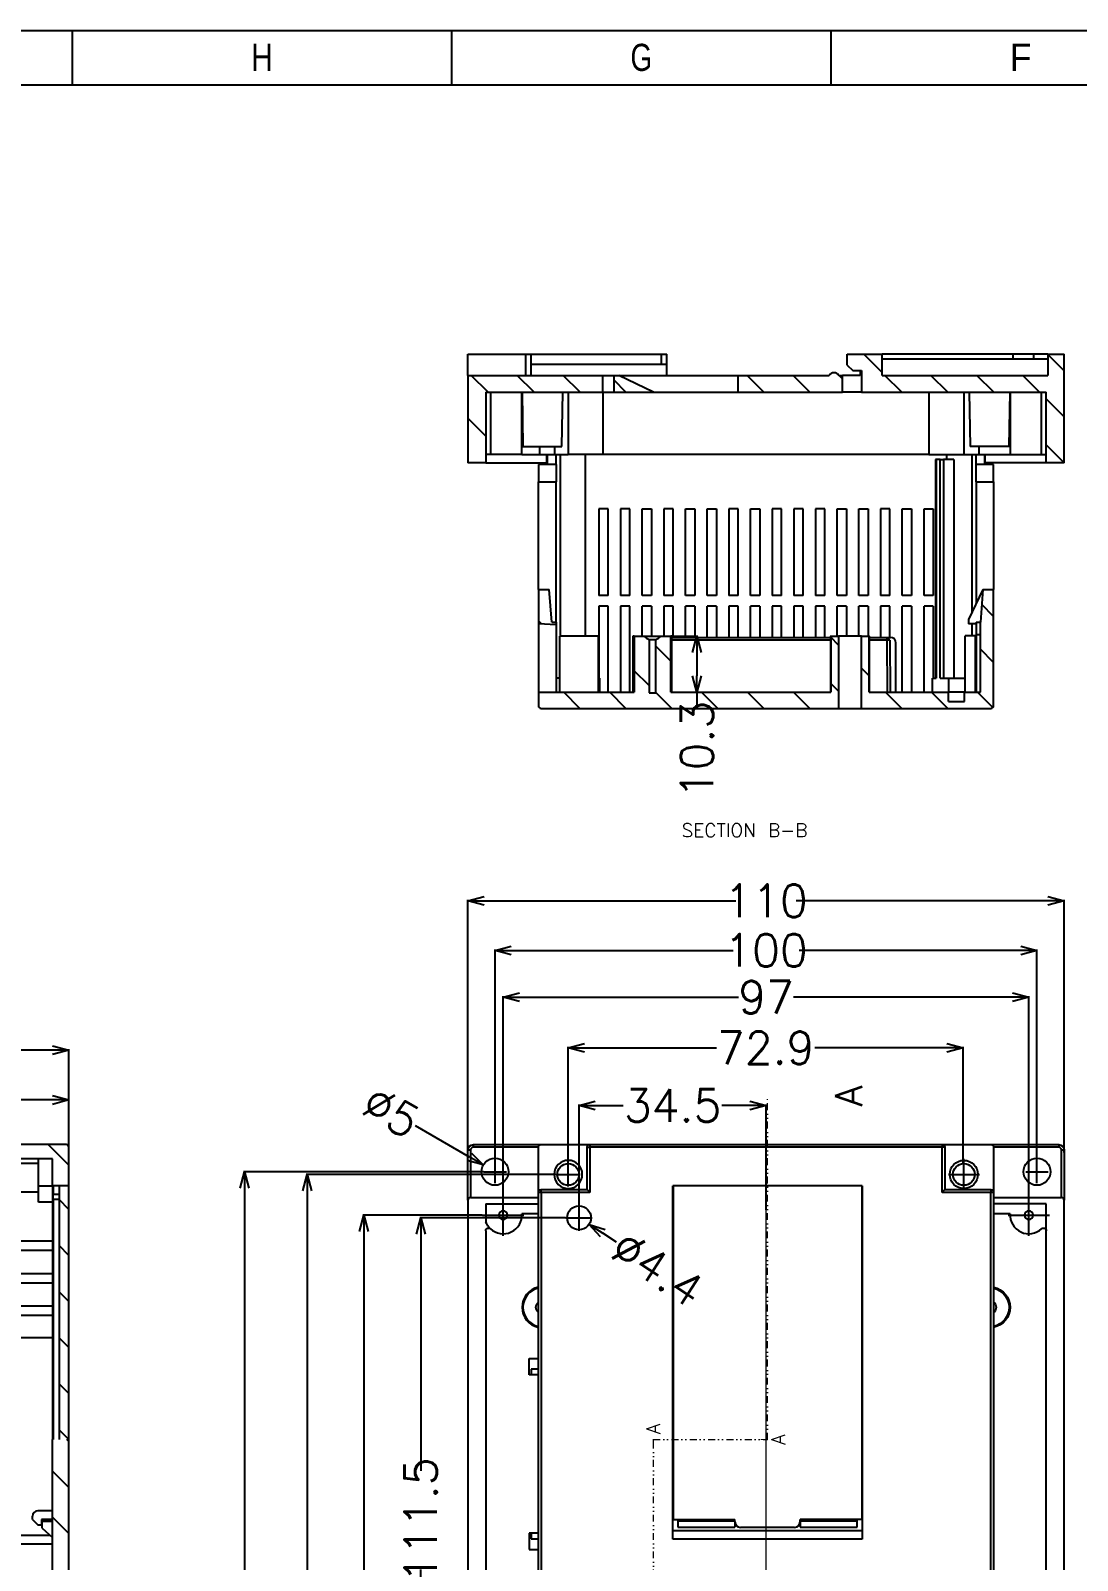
# Model space of a CAD drawing. Header units: millimetres. Extents: x 0 to 1895, y 0 to 1126.
# Drawn here: x 1326.9 to 1520.1, y 794.7 to 1076.8 of the extents above; entities that cross this region are included whole.
import ezdxf
from ezdxf.enums import TextEntityAlignment as Align
from ezdxf.lldxf.tags import DXFTag

# ---------------------------------------------------------------- set-up
doc = ezdxf.new("R2010")
doc.units = ezdxf.units.MM
doc.header["$MEASUREMENT"] = 0
doc.linetypes.add('DIVIDE', pattern=[31.75, 12.7, -6.35, 0, -6.35, 0, -6.35])
doc.layers.get('0').update_dxf_attribs({"linetype": 'CONTINUOUS'})
doc.layers.get('Defpoints').update_dxf_attribs({"linetype": 'CONTINUOUS'})
doc.layers.add('1', color=7, linetype='CONTINUOUS')
doc.layers.add('2', color=7, linetype='CONTINUOUS')
doc.layers.add('hatch', color=56, linetype='CONTINUOUS', lineweight=9)
doc.styles.get("Standard").update_dxf_attribs({"font": 'txt', "bigfont": 'gbcbig.shx'})
doc.styles.add('TEXTSTYLE_0', font='txt', dxfattribs={"width": 0.8})
tags = doc.linetypes.add('CENTER', pattern=[2, 1.25, -0.25, 0.25, -0.25]).pattern_tags.tags
tags[10:11] = [DXFTag(74, 4), DXFTag(75, 0), DXFTag(340, '0'), DXFTag(46, 0.0), DXFTag(50, 0.0), DXFTag(44, 0.0), DXFTag(45, 0.0)]
tags[8:9] = [DXFTag(74, 4), DXFTag(75, 0), DXFTag(340, '0'), DXFTag(46, 0.0), DXFTag(50, 0.0), DXFTag(44, 0.0), DXFTag(45, 0.0)]
tags[6:7] = [DXFTag(74, 4), DXFTag(75, 0), DXFTag(340, '0'), DXFTag(46, 0.0), DXFTag(50, 0.0), DXFTag(44, 0.0), DXFTag(45, 0.0)]
tags[4:5] = [DXFTag(74, 4), DXFTag(75, 0), DXFTag(340, '0'), DXFTag(46, 0.0), DXFTag(50, 0.0), DXFTag(44, 0.0), DXFTag(45, 0.0)]
doc.dimstyles.new('副本 (2)Standard', dxfattribs={"dimtxt": 6, "dimasz": 3, "dimexe": 0.18, "dimexo": 0.0625, "dimgap": 0.09, "dimtad": 0, "dimdec": 1, "dimzin": 0, "dimdsep": 46, "dimtxsty": 'Standard', "dimblk": 'OPEN30', "dimcen": 0.09, "dimclrd": 3, "dimclre": 3, "dimclrt": 6, "dimadec": 0, "dimazin": 0, "dimtfac": 1, "dimtdec": 4, "dimtofl": 0, "dimtmove": 0, "dimatfit": 3, "dimfxl": 0, "dimtolj": 1, "dimtzin": 0, "dimarcsym": 0})

# ---------------------------------------------------------------- blocks, each defined once
blk = doc.blocks.new('_Open30')
at = {"color": 0, "linetype": 'ByBlock', "lineweight": -2}
for p, q in [((-1, 0.268), (0, 0)), ((0, 0), (-1, -0.268)), ((0, 0), (-1, 0))]:
    blk.add_line(p, q, dxfattribs=at)
blk = doc.blocks.new('*D118')
at = {"color": 3, "lineweight": -2}
for p, q in [((1426.12, 867.75), (1426.12, 889.37)), ((1429.12, 889.19), (1453.47, 889.19)), ((1496, 889.19), (1471.65, 889.19)), ((1499, 867.75), (1499, 889.37))]:
    blk.add_line(p, q, dxfattribs=at)
at = {"layer": 'Defpoints', "color": 0}
for p in [(1499, 889.19), (1426.12, 867.68), (1499, 867.68)]:
    blk.add_point(p, dxfattribs=at)
at = {"color": 3, "lineweight": -2, "xscale": 3, "yscale": 3, "zscale": 3, "rotation": 180}
blk.add_blockref('_Open30', (1426.12, 889.19), dxfattribs=at)
at = {"color": 3, "lineweight": -2, "xscale": 3, "yscale": 3, "zscale": 3}
blk.add_blockref('_Open30', (1499, 889.19), dxfattribs=at)
at = {"color": 6, "insert": (1462.56, 889.19), "char_height": 6, "attachment_point": 5}
blk.add_mtext('\\A1;72.9', dxfattribs=at)
blk = doc.blocks.new('*D119')
at = {"color": 3, "lineweight": -2}
for p, q in [((1412.62, 868.48), (1412.62, 907.33)), ((1415.62, 907.15), (1456.53, 907.15)), ((1509.62, 907.15), (1468.71, 907.15)), ((1512.62, 868.48), (1512.62, 907.33))]:
    blk.add_line(p, q, dxfattribs=at)
at = {"layer": 'Defpoints', "color": 0}
for p in [(1512.62, 907.15), (1412.62, 868.42), (1512.62, 868.42)]:
    blk.add_point(p, dxfattribs=at)
at = {"color": 3, "lineweight": -2, "xscale": 3, "yscale": 3, "zscale": 3, "rotation": 180}
blk.add_blockref('_Open30', (1412.62, 907.15), dxfattribs=at)
at = {"color": 3, "lineweight": -2, "xscale": 3, "yscale": 3, "zscale": 3}
blk.add_blockref('_Open30', (1512.62, 907.15), dxfattribs=at)
at = {"color": 6, "insert": (1462.62, 907.15), "char_height": 6, "attachment_point": 5}
blk.add_mtext('\\A1;100', dxfattribs=at)
blk = doc.blocks.new('*D120')
at = {"color": 3, "lineweight": -2}
for p, q in [((1414.12, 862.19), (1414.12, 898.69)), ((1417.12, 898.51), (1457.53, 898.51)), ((1508.12, 898.51), (1467.71, 898.51)), ((1511.12, 862.19), (1511.12, 898.69))]:
    blk.add_line(p, q, dxfattribs=at)
at = {"layer": 'Defpoints', "color": 0}
for p in [(1511.12, 898.51), (1414.12, 862.12), (1511.12, 862.12)]:
    blk.add_point(p, dxfattribs=at)
at = {"color": 3, "lineweight": -2, "xscale": 3, "yscale": 3, "zscale": 3, "rotation": 180}
blk.add_blockref('_Open30', (1414.12, 898.51), dxfattribs=at)
at = {"color": 3, "lineweight": -2, "xscale": 3, "yscale": 3, "zscale": 3}
blk.add_blockref('_Open30', (1511.12, 898.51), dxfattribs=at)
at = {"color": 6, "insert": (1462.62, 898.51), "char_height": 6, "attachment_point": 5}
blk.add_mtext('\\A1;97', dxfattribs=at)
blk = doc.blocks.new('*D121')
at = {"color": 3, "lineweight": -2}
for p, q in [((1407.62, 869.59), (1407.62, 916.48)), ((1410.62, 916.3), (1457.03, 916.3)), ((1514.62, 916.3), (1468.21, 916.3)), ((1517.62, 869.85), (1517.62, 916.48))]:
    blk.add_line(p, q, dxfattribs=at)
at = {"layer": 'Defpoints', "color": 0}
for p in [(1517.62, 916.3), (1407.62, 869.53), (1517.62, 869.79)]:
    blk.add_point(p, dxfattribs=at)
at = {"color": 3, "lineweight": -2, "xscale": 3, "yscale": 3, "zscale": 3, "rotation": 180}
blk.add_blockref('_Open30', (1407.62, 916.3), dxfattribs=at)
at = {"color": 3, "lineweight": -2, "xscale": 3, "yscale": 3, "zscale": 3}
blk.add_blockref('_Open30', (1517.62, 916.3), dxfattribs=at)
at = {"color": 6, "insert": (1462.62, 916.3), "char_height": 6, "attachment_point": 5}
blk.add_mtext('\\A1;110', dxfattribs=at)
blk = doc.blocks.new('*D122')
at = {"color": 3, "lineweight": -2}
for p, q in [((1410.26, 858.33), (1388.24, 858.33)), ((1388.42, 855.33), (1388.42, 754.42)), ((1388.42, 637.33), (1388.42, 738.24)), ((1410.26, 634.33), (1388.24, 634.33))]:
    blk.add_line(p, q, dxfattribs=at)
at = {"layer": 'Defpoints', "color": 0}
for p in [(1388.42, 858.33), (1410.33, 858.33), (1410.33, 634.33)]:
    blk.add_point(p, dxfattribs=at)
at = {"color": 3, "lineweight": -2, "xscale": 3, "yscale": 3, "zscale": 3}
for p, rotation in [((1388.42, 858.33), 90), ((1388.42, 634.33), 270)]:
    blk.add_blockref('_Open30', p, dxfattribs=dict(at, rotation=rotation))
at = {"color": 6, "insert": (1388.42, 746.33), "char_height": 6, "attachment_point": 5, "rotation": 90}
blk.add_mtext('\\A1;224', dxfattribs=at)
blk = doc.blocks.new('*D123')
at = {"color": 3, "lineweight": -2}
for p, q in [((1423.86, 865.83), (1377.75, 865.83)), ((1377.93, 862.83), (1377.93, 754.42)), ((1377.93, 629.83), (1377.93, 738.24)), ((1423.2, 626.83), (1377.75, 626.83))]:
    blk.add_line(p, q, dxfattribs=at)
at = {"layer": 'Defpoints', "color": 0}
for p in [(1423.92, 865.83), (1377.93, 626.83), (1423.26, 626.83)]:
    blk.add_point(p, dxfattribs=at)
at = {"color": 3, "lineweight": -2, "xscale": 3, "yscale": 3, "zscale": 3}
for p, rotation in [((1377.93, 865.83), 90), ((1377.93, 626.83), 270)]:
    blk.add_blockref('_Open30', p, dxfattribs=dict(at, rotation=rotation))
at = {"color": 6, "insert": (1377.93, 746.33), "char_height": 6, "attachment_point": 5, "rotation": 90}
blk.add_mtext('\\A1;239', dxfattribs=at)
blk = doc.blocks.new('*D124')
at = {"color": 3, "lineweight": -2}
for p, q in [((1410.47, 866.33), (1366.23, 866.33)), ((1366.41, 863.33), (1366.41, 753.92)), ((1366.41, 629.33), (1366.41, 738.74)), ((1410.47, 626.33), (1366.23, 626.33))]:
    blk.add_line(p, q, dxfattribs=at)
at = {"layer": 'Defpoints', "color": 0}
for p in [(1366.41, 866.33), (1410.53, 866.33), (1410.53, 626.33)]:
    blk.add_point(p, dxfattribs=at)
at = {"color": 3, "lineweight": -2, "xscale": 3, "yscale": 3, "zscale": 3}
for p, rotation in [((1366.41, 866.33), 90), ((1366.41, 626.33), 270)]:
    blk.add_blockref('_Open30', p, dxfattribs=dict(at, rotation=rotation))
at = {"color": 6, "insert": (1366.41, 746.33), "char_height": 6, "attachment_point": 5, "rotation": 90}
blk.add_mtext('\\A1;240', dxfattribs=at)
blk = doc.blocks.new('*D65')
at = {"color": 3, "lineweight": -2}
for p, q in [((1428.12, 860.31), (1428.12, 878.74)), ((1431.12, 878.56), (1436.28, 878.56)), ((1459.62, 878.56), (1454.46, 878.56)), ((1462.62, 859.3), (1462.62, 878.74))]:
    blk.add_line(p, q, dxfattribs=at)
at = {"layer": 'Defpoints', "color": 0}
for p in [(1462.62, 878.56), (1428.12, 860.25), (1462.62, 859.24)]:
    blk.add_point(p, dxfattribs=at)
at = {"color": 3, "lineweight": -2, "xscale": 3, "yscale": 3, "zscale": 3, "rotation": 180}
blk.add_blockref('_Open30', (1428.12, 878.56), dxfattribs=at)
at = {"color": 3, "lineweight": -2, "xscale": 3, "yscale": 3, "zscale": 3}
blk.add_blockref('_Open30', (1462.62, 878.56), dxfattribs=at)
at = {"color": 6, "insert": (1445.37, 878.56), "char_height": 6, "attachment_point": 5}
blk.add_mtext('\\A1;34.5', dxfattribs=at)
blk = doc.blocks.new('*D66')
at = {"color": 3, "lineweight": -2}
for p, q in [((1425.64, 857.83), (1398.72, 857.83)), ((1398.9, 854.83), (1398.9, 811.17)), ((1398.9, 749.33), (1398.9, 792.99)), ((1413.57, 746.33), (1398.72, 746.33))]:
    blk.add_line(p, q, dxfattribs=at)
at = {"layer": 'Defpoints', "color": 0}
for p in [(1425.7, 857.83), (1398.9, 746.33), (1413.63, 746.33)]:
    blk.add_point(p, dxfattribs=at)
at = {"color": 3, "lineweight": -2, "xscale": 3, "yscale": 3, "zscale": 3}
for p, rotation in [((1398.9, 857.83), 90), ((1398.9, 746.33), 270)]:
    blk.add_blockref('_Open30', p, dxfattribs=dict(at, rotation=rotation))
at = {"color": 6, "insert": (1398.9, 802.08), "char_height": 6, "attachment_point": 5, "rotation": 90}
blk.add_mtext('\\A1;111.5', dxfattribs=at)
blk = doc.blocks.new('*D67')
at = {"color": 3, "lineweight": -2}
for p, q in [((1268.66, 870.47), (1268.66, 888.93)), ((1271.66, 888.75), (1292.22, 888.75)), ((1330.96, 888.75), (1310.4, 888.75)), ((1333.96, 870.18), (1333.96, 888.93))]:
    blk.add_line(p, q, dxfattribs=at)
at = {"layer": 'Defpoints', "color": 0}
for p in [(1268.66, 888.75), (1268.66, 870.41), (1333.96, 870.12)]:
    blk.add_point(p, dxfattribs=at)
at = {"color": 3, "lineweight": -2, "xscale": 3, "yscale": 3, "zscale": 3, "rotation": 180}
blk.add_blockref('_Open30', (1268.66, 888.75), dxfattribs=at)
at = {"color": 3, "lineweight": -2, "xscale": 3, "yscale": 3, "zscale": 3}
blk.add_blockref('_Open30', (1333.96, 888.75), dxfattribs=at)
at = {"color": 6, "insert": (1301.31, 888.75), "char_height": 6, "attachment_point": 5}
blk.add_mtext('\\A1;65.3', dxfattribs=at)
blk = doc.blocks.new('*D68')
at = {"color": 3, "lineweight": -2}
for p, q in [((1288.96, 871.39), (1288.96, 879.74)), ((1291.96, 879.56), (1306.37, 879.56)), ((1330.96, 879.56), (1316.55, 879.56)), ((1333.96, 875.25), (1333.96, 879.74))]:
    blk.add_line(p, q, dxfattribs=at)
at = {"layer": 'Defpoints', "color": 0}
for p in [(1333.96, 879.56), (1333.96, 875.18), (1288.96, 871.33)]:
    blk.add_point(p, dxfattribs=at)
at = {"color": 3, "lineweight": -2, "xscale": 3, "yscale": 3, "zscale": 3, "rotation": 180}
blk.add_blockref('_Open30', (1288.96, 879.56), dxfattribs=at)
at = {"color": 3, "lineweight": -2, "xscale": 3, "yscale": 3, "zscale": 3}
blk.add_blockref('_Open30', (1333.96, 879.56), dxfattribs=at)
at = {"color": 6, "insert": (1311.46, 879.56), "char_height": 6, "attachment_point": 5}
blk.add_mtext('\\A1;45', dxfattribs=at)
blk = doc.blocks.new('*D69')
at = {"color": 3, "lineweight": -2}
for p, q in [((1445.33, 965.07), (1450.05, 965.07)), ((1449.87, 962.07), (1449.87, 957.77)), ((1446.58, 954.77), (1450.05, 954.77)), ((1449.87, 954.77), (1449.87, 951.77))]:
    blk.add_line(p, q, dxfattribs=at)
at = {"layer": 'Defpoints', "color": 0}
for p in [(1445.27, 965.07), (1446.51, 954.77), (1449.87, 954.77)]:
    blk.add_point(p, dxfattribs=at)
at = {"color": 3, "lineweight": -2, "xscale": 3, "yscale": 3, "zscale": 3}
for p, rotation in [((1449.87, 965.07), 90), ((1449.87, 954.77), 270)]:
    blk.add_blockref('_Open30', p, dxfattribs=dict(at, rotation=rotation))
at = {"color": 6, "insert": (1449.87, 944.18), "char_height": 6, "attachment_point": 5, "rotation": 90}
blk.add_mtext('\\A1;10.3', dxfattribs=at)
blk = doc.blocks.new('*D91')
at = {"color": 3, "lineweight": -2}
for p, q in [((1428.03, 857.83), (1428.21, 857.83)), ((1428.12, 857.74), (1428.12, 857.92)), ((1435, 853.37), (1432.49, 855))]:
    blk.add_line(p, q, dxfattribs=at)
at = {"layer": 'Defpoints', "color": 0}
for p in [(1426.27, 859.02), (1429.97, 856.63)]:
    blk.add_point(p, dxfattribs=at)
at = {"color": 3, "lineweight": -2, "xscale": 3, "yscale": 3, "zscale": 3, "rotation": 147.0817108154297}
blk.add_blockref('_Open30', (1429.97, 856.63), dxfattribs=at)
at = {"color": 6, "insert": (1442.63, 848.43), "char_height": 6, "attachment_point": 5, "rotation": 327.0817}
blk.add_mtext('\\A1;∅4.4', dxfattribs=at)
blk = doc.blocks.new('*D92')
at = {"color": 3, "lineweight": -2}
for p, q in [((1397.85, 874.83), (1407.85, 869.07)), ((1412.53, 866.33), (1412.71, 866.33)), ((1412.62, 866.24), (1412.62, 866.42))]:
    blk.add_line(p, q, dxfattribs=at)
at = {"layer": 'Defpoints', "color": 0}
for p in [(1410.45, 867.58), (1414.79, 865.08)]:
    blk.add_point(p, dxfattribs=at)
at = {"color": 3, "lineweight": -2, "xscale": 3, "yscale": 3, "zscale": 3, "rotation": 330.0817565917969}
blk.add_blockref('_Open30', (1410.45, 867.58), dxfattribs=at)
at = {"color": 6, "insert": (1393.44, 877.37), "char_height": 6, "attachment_point": 5, "rotation": 330.0817}
blk.add_mtext('\\A1;∅5', dxfattribs=at)
blk = doc.blocks.new('SUN_6HWZ35TKYY1ECAF2H1NO37HIP3V')
at = {"color": 7, "linetype": 'Continuous'}
for p, q in [((-841, 594), (0, 594)), ((-560, 584), (-560, 594)), ((-490, 584), (-490, 594)), ((-420, 584), (-420, 594)), ((-831, 584), (-10, 584))]:
    blk.add_line(p, q, dxfattribs=at)
at = {"color": 2, "style": 'TEXTSTYLE_0'}
for s, width, p, p2 in [('H', 0.792988, (-527.03, 586.56), (-523.03, 586.56)), ('G', 0.736168, (-457.03, 586.56), (-453.03, 586.56)), ('F', 0.937433, (-387.03, 586.56), (-383.03, 586.56))]:
    blk.add_text(s, height=5, dxfattribs=dict(at, width=width)).set_placement(p, p2, align=Align.FIT)

msp = doc.modelspace()

# ---------------------------------------------------------------- linework, layer by layer
at = {"color": 251}
for p, q in [((1484.02, 1013.72), (1480.68, 1017.07)), ((1517.62, 1014.05), (1514.62, 1017.05)), ((1411.34, 1010.07), (1408.24, 1013.17)), ((1419.82, 1010.07), (1416.73, 1013.17)), ((1428.3, 1010.07), (1425.21, 1013.17)), ((1462.23, 1010.07), (1459.13, 1013.17)), ((1470.71, 1010.07), (1467.61, 1013.17)), ((1476.02, 1013.24), (1475.8, 1013.46)), ((1476.72, 1012.54), (1476.09, 1013.17)), ((1487.67, 1010.07), (1484.57, 1013.17)), ((1496.15, 1010.07), (1493.06, 1013.17)), ((1504.63, 1010.07), (1501.54, 1013.17)), ((1513.11, 1010.07), (1510.02, 1013.17)), ((1436.78, 1010.07), (1434.57, 1012.29)), ((1517.62, 1005.56), (1514.32, 1008.86)), ((1410.92, 1002), (1407.62, 1005.31)), ((1517.62, 997.07), (1514.32, 1000.37)), ((1504.62, 968.75), (1502.42, 970.95)), ((1421.25, 967.31), (1420.62, 967.94)), ((1475.99, 963.45), (1474.56, 964.88)), ((1445.05, 960.47), (1442.3, 963.22)), ((1504.62, 960.26), (1502.17, 962.71)), ((1481.68, 957.76), (1480.25, 959.19)), ((1441.04, 955.98), (1438.3, 958.73)), ((1475.99, 954.96), (1474.56, 956.39)), ((1428.29, 951.77), (1425.29, 954.77)), ((1436.77, 951.77), (1433.77, 954.77)), ((1445.25, 951.77), (1442.3, 954.73)), ((1453.73, 951.77), (1450.74, 954.77)), ((1462.22, 951.77), (1459.22, 954.77)), ((1470.7, 951.77), (1467.7, 954.77)), ((1487.66, 951.77), (1484.66, 954.77)), ((1496.14, 951.77), (1493.14, 954.77)), ((1504.47, 951.92), (1501.62, 954.77)), ((1333.96, 867.53), (1330.16, 871.33)), ((1333.96, 859.39), (1332.16, 861.19)), ((1333.96, 850.9), (1332.16, 852.7)), ((1333.96, 842.41), (1332.16, 844.21)), ((1333.96, 833.92), (1332.16, 835.72)), ((1333.96, 825.43), (1332.16, 827.23)), ((1333.96, 816.94), (1332.16, 818.74)), ((1333.96, 816.59), (1333.61, 816.94)), ((1333.96, 808.1), (1330.96, 811.1)), ((1333.96, 799.61), (1330.96, 802.61))]:
    msp.add_line(p, q, dxfattribs=at)
at = {"layer": '1', "color": 21}
for p, q in [((1407.62, 1013.17), (1407.62, 1017.07)), ((1407.62, 1017.07), (1418.27, 1017.07)), ((1418.27, 1017.07), (1419.27, 1017.07)), ((1418.27, 1013.17), (1418.27, 1017.07)), ((1419.27, 1017.07), (1443.32, 1017.07)), ((1419.27, 1013.17), (1419.27, 1017.07)), ((1443.32, 1017.07), (1444.32, 1017.07)), ((1443.32, 1015.17), (1443.32, 1017.07)), ((1444.32, 1015.17), (1444.32, 1017.07)), ((1477.62, 1017.07), (1484.02, 1017.07)), ((1477.62, 1015.07), (1477.62, 1017.07)), ((1508.22, 1017.07), (1484.02, 1017.07)), ((1484.02, 1013.17), (1484.02, 1017.07)), ((1514.62, 1016.17), (1484.02, 1016.17)), ((1512.02, 1017.07), (1508.22, 1017.07)), ((1508.22, 1016.17), (1508.22, 1017.07)), ((1514.62, 1017.07), (1512.02, 1017.07)), ((1512.02, 1016.17), (1512.02, 1017.07)), ((1514.62, 1017.07), (1514.62, 1013.17)), ((1514.62, 1017.07), (1517.62, 1017.07)), ((1517.62, 997.07), (1517.62, 1017.07)), ((1407.62, 1013.17), (1432.47, 1013.17)), ((1407.62, 1013.17), (1407.62, 997.07)), ((1443.32, 1015.17), (1419.27, 1015.17)), ((1432.47, 1013.17), (1434.57, 1013.17)), ((1432.47, 1013.17), (1432.47, 1010.07)), ((1434.57, 1010.07), (1434.57, 1013.17)), ((1434.57, 1013.17), (1435.47, 1013.17)), ((1435.47, 1013.17), (1457.47, 1013.17)), ((1441.87, 1010.07), (1435.47, 1013.17)), ((1444.32, 1015.17), (1443.32, 1015.17)), ((1444.32, 1013.17), (1444.32, 1015.17)), ((1457.47, 1010.07), (1457.47, 1013.17)), ((1457.47, 1013.17), (1474.27, 1013.17)), ((1476.07, 1013.17), (1476.72, 1013.17)), ((1480.02, 1013.17), (1476.72, 1013.17)), ((1476.72, 1010.07), (1476.72, 1013.17)), ((1477.62, 1015.07), (1478.62, 1014.07)), ((1478.62, 1014.07), (1480.22, 1014.07)), ((1480.02, 1014.07), (1480.02, 1013.17)), ((1480.22, 1014.07), (1480.22, 1010.07)), ((1484.02, 1013.17), (1514.62, 1013.17)), ((1410.92, 1010.07), (1410.92, 997.07)), ((1410.92, 1010.07), (1432.47, 1010.07)), ((1411.76, 1010.07), (1411.76, 998.57)), ((1417.57, 998.57), (1417.57, 1010.07)), ((1417.6, 1010.07), (1417.77, 1000.07)), ((1424.97, 1000.07), (1425.14, 1010.07)), ((1426.12, 1010.07), (1426.12, 998.57)), ((1432.47, 1010.07), (1434.57, 1010.07)), ((1432.57, 998.57), (1432.57, 1010.07)), ((1434.57, 1010.07), (1441.87, 1010.07)), ((1441.87, 1010.07), (1457.47, 1010.07)), ((1457.47, 1010.07), (1476.72, 1010.07)), ((1480.22, 1010.07), (1476.72, 1010.07)), ((1480.22, 1010.07), (1514.32, 1010.07)), ((1492.67, 1010.07), (1492.67, 998.57)), ((1499.12, 1010.07), (1499.12, 998.57)), ((1500.1, 1010.07), (1500.27, 1000.07)), ((1507.47, 1000.07), (1507.64, 1010.07)), ((1507.67, 1010.07), (1507.67, 998.57)), ((1513.48, 998.57), (1513.48, 1010.07)), ((1514.32, 997.07), (1514.32, 1010.07)), ((1417.77, 1000.07), (1421.37, 1000.07)), ((1420.88, 998.57), (1420.88, 1000.07)), ((1421.37, 1000.07), (1424.97, 1000.07)), ((1423.62, 998.57), (1423.62, 1000.07)), ((1503.87, 1000.07), (1500.27, 1000.07)), ((1501.86, 1000.07), (1501.86, 998.57)), ((1507.47, 1000.07), (1503.87, 1000.07)), ((1410.92, 997.07), (1407.62, 997.07)), ((1411.76, 998.57), (1410.92, 998.57)), ((1410.92, 997.07), (1422.17, 997.07)), ((1417.57, 998.57), (1411.76, 998.57)), ((1417.57, 998.57), (1420.88, 998.57)), ((1420.88, 998.57), (1423.62, 998.57)), ((1422.17, 997.07), (1422.17, 998.57)), ((1422.17, 997.07), (1422.27, 997.07)), ((1423.62, 998.57), (1426.12, 998.57)), ((1432.57, 998.57), (1426.12, 998.57)), ((1492.67, 998.57), (1432.57, 998.57)), ((1492.67, 998.57), (1499.12, 998.57)), ((1499.12, 998.57), (1501.86, 998.57)), ((1501.86, 998.57), (1507.67, 998.57)), ((1502.97, 997.07), (1503.07, 997.07)), ((1503.07, 997.07), (1503.07, 998.57)), ((1514.32, 997.07), (1503.07, 997.07)), ((1507.67, 998.57), (1513.48, 998.57)), ((1513.48, 998.57), (1514.32, 998.57)), ((1517.62, 997.07), (1514.32, 997.07)), ((1407.62, 861.08), (1407.62, 870.33)), ((1408.12, 870.33), (1407.62, 870.33)), ((1408.12, 870.33), (1408.12, 861.58)), ((1408.62, 871.33), (1421.12, 871.33)), ((1408.62, 870.83), (1408.62, 871.33)), ((1420.62, 870.83), (1408.62, 870.83)), ((1504.12, 871.33), (1516.62, 871.33)), ((1516.62, 870.83), (1504.62, 870.83)), ((1516.62, 871.33), (1516.62, 870.83)), ((1517.62, 870.33), (1517.12, 870.33)), ((1517.12, 861.58), (1517.12, 870.33)), ((1517.62, 870.33), (1517.62, 861.08)), ((1407.62, 861.08), (1407.62, 631.58)), ((1408.12, 861.58), (1420.62, 861.58)), ((1504.62, 861.58), (1517.12, 861.58)), ((1517.62, 631.58), (1517.62, 861.08)), ((1410.92, 860.38), (1420.62, 860.38)), ((1410.92, 860.38), (1410.92, 857.04)), ((1420.62, 858.58), (1417.56, 858.58)), ((1514.32, 860.38), (1504.62, 860.38)), ((1507.68, 858.58), (1504.62, 858.58)), ((1514.32, 632.28), (1514.32, 860.38)), ((1410.92, 855.45), (1410.92, 632.28)), ((1418.92, 828.88), (1418.92, 831.88)), ((1418.92, 831.88), (1420.62, 831.88)), ((1419.27, 829.93), (1419.27, 828.88)), ((1420.62, 829.93), (1419.27, 829.93)), ((1420.62, 828.88), (1418.92, 828.88)), ((1476.72, 802.2), (1476.72, 801.9)), ((1477.62, 801.9), (1477.62, 802.2)), ((1478.62, 802.2), (1478.62, 801.9)), ((1418.92, 799.68), (1418.92, 796.68)), ((1420.62, 799.68), (1418.92, 799.68)), ((1419.27, 799.68), (1419.27, 798.63)), ((1419.27, 798.63), (1420.62, 798.63)), ((1418.92, 796.68), (1420.62, 796.68))]:
    msp.add_line(p, q, dxfattribs=at)
at = {"layer": '1', "color": 1, "linetype": 'CENTER', "ltscale": 1.9304}
for p, q in [((1410.53, 866.33), (1414.71, 866.33)), ((1412.62, 864.24), (1412.62, 868.42)), ((1510.53, 866.33), (1514.71, 866.33)), ((1512.62, 864.24), (1512.62, 868.42))]:
    msp.add_line(p, q, dxfattribs=at)
at = {"layer": '1', "color": 1, "linetype": 'CENTER', "ltscale": 3.5052}
for p, q in [((1414.12, 854.53), (1414.12, 862.12)), ((1511.12, 854.53), (1511.12, 862.12)), ((1410.33, 858.33), (1417.92, 858.33)), ((1507.33, 858.33), (1514.92, 858.33))]:
    msp.add_line(p, q, dxfattribs=at)
at = {"layer": '1', "color": 21}
for centre in [(1412.62, 866.33), (1512.62, 866.33)]:
    msp.add_circle(centre, 2.5, dxfattribs=at)
at = {"layer": '1', "color": 21, "extrusion": (0, 0, -1)}
for centre in [(-1414.12, 858.33), (-1511.12, 858.33)]:
    msp.add_circle(centre, 0.8, dxfattribs=at)
at = {"layer": '1', "color": 21}
for centre, radius, start, end in [((1475.17, 1012.61), 1.06, 31.8908, 148.1092), ((1408.62, 870.33), 0.5, 90, 180), ((1516.62, 870.33), 0.5, 0, 90), ((1408.12, 861.08), 0.5, 90, 180), ((1517.12, 861.08), 0.5, 0, 90), ((1414.12, 858.33), 3.45, 226.8788, 4.1555), ((1511.12, 858.33), 3.45, 175.8445, 313.1212), ((1421.37, 841.33), 3.77, 101.4638, 258.5419), ((1421.37, 841.33), 3.6, 102.0262, 257.9794)]:
    msp.add_arc(centre, radius, start, end, dxfattribs=at)
at = {"layer": '1', "color": 21, "extrusion": (0, 0, -1)}
for centre, radius, start, end in [((-1408.62, 870.33), 1, 0, 90), ((-1516.62, 870.33), 1, 90, 180), ((-1414.12, 858.33), 3.45, 313.1212, 338.054), ((-1411.42, 855.45), 0.5, 0, 133.1212), ((-1513.82, 855.45), 0.5, 46.8788, 180), ((-1503.87, 841.33), 3.77, 101.4581, 258.5363), ((-1503.87, 841.33), 3.6, 102.0206, 257.9738), ((-1421.37, 841.33), 1.2, 308.6831, 51.3225), ((-1503.87, 841.33), 1.2, 128.6775, 231.3168)]:
    msp.add_arc(centre, radius, start, end, dxfattribs=at)
at = {"layer": '2', "color": 7}
for p, q in [((1423.87, 996.77), (1420.62, 996.77)), ((1420.62, 996.77), (1420.62, 993.57)), ((1422.27, 996.77), (1422.27, 998.57)), ((1423.87, 996.77), (1423.87, 998.57)), ((1423.87, 996.77), (1423.87, 993.57)), ((1424.61, 998.57), (1424.61, 965.07)), ((1429.32, 965.07), (1429.32, 998.57)), ((1494.03, 997.67), (1493.91, 997.67)), ((1493.91, 997.67), (1493.91, 957.37)), ((1494.76, 997.67), (1494.03, 997.67)), ((1494.03, 997.67), (1494.03, 957.37)), ((1494.76, 997.67), (1495.38, 997.67)), ((1494.76, 957.37), (1494.76, 997.67)), ((1495.38, 997.67), (1495.38, 957.37)), ((1497.28, 997.67), (1495.38, 997.67)), ((1495.92, 998.57), (1495.92, 997.67)), ((1497.28, 997.67), (1497.28, 957.37)), ((1500.63, 969.55), (1500.63, 998.57)), ((1501.37, 996.77), (1501.37, 998.57)), ((1504.62, 996.77), (1501.37, 996.77)), ((1501.37, 993.57), (1501.37, 996.77)), ((1502.97, 996.77), (1502.97, 998.57)), ((1504.62, 993.57), (1504.62, 996.77)), ((1420.62, 973.67), (1420.62, 993.57)), ((1420.62, 993.57), (1423.87, 993.57)), ((1423.87, 967.67), (1423.87, 993.57)), ((1501.37, 993.57), (1501.37, 971.08)), ((1501.37, 993.57), (1504.62, 993.57)), ((1504.62, 993.57), (1504.62, 973.67)), ((1433.47, 988.57), (1431.77, 988.57)), ((1431.77, 988.57), (1431.77, 972.62)), ((1433.47, 972.62), (1433.47, 988.57)), ((1437.47, 988.57), (1435.77, 988.57)), ((1435.77, 988.57), (1435.77, 972.62)), ((1437.47, 972.62), (1437.47, 988.57)), ((1439.77, 972.62), (1439.77, 988.57)), ((1439.77, 988.57), (1441.47, 988.57)), ((1441.47, 988.57), (1441.47, 972.62)), ((1443.77, 988.57), (1443.77, 972.62)), ((1445.47, 988.57), (1443.77, 988.57)), ((1445.47, 972.62), (1445.47, 988.57)), ((1447.77, 988.57), (1449.47, 988.57)), ((1447.77, 972.62), (1447.77, 988.57)), ((1449.47, 988.57), (1449.47, 972.62)), ((1451.77, 972.62), (1451.77, 988.57)), ((1451.77, 988.57), (1453.47, 988.57)), ((1453.47, 988.57), (1453.47, 972.62)), ((1457.47, 988.57), (1455.77, 988.57)), ((1455.77, 988.57), (1455.77, 972.62)), ((1457.47, 972.62), (1457.47, 988.57)), ((1459.77, 988.57), (1461.47, 988.57)), ((1459.77, 972.62), (1459.77, 988.57)), ((1461.47, 988.57), (1461.47, 972.62)), ((1463.77, 988.57), (1463.77, 972.62)), ((1465.47, 988.57), (1463.77, 988.57)), ((1465.47, 972.62), (1465.47, 988.57)), ((1469.47, 988.57), (1467.77, 988.57)), ((1467.77, 988.57), (1467.77, 972.62)), ((1469.47, 972.62), (1469.47, 988.57)), ((1473.47, 988.57), (1471.77, 988.57)), ((1471.77, 988.57), (1471.77, 972.62)), ((1473.47, 972.62), (1473.47, 988.57)), ((1475.77, 988.57), (1477.47, 988.57)), ((1475.77, 972.62), (1475.77, 988.57)), ((1477.47, 988.57), (1477.47, 972.62)), ((1479.77, 988.57), (1481.47, 988.57)), ((1479.77, 972.62), (1479.77, 988.57)), ((1481.47, 988.57), (1481.47, 972.62)), ((1485.47, 988.57), (1483.77, 988.57)), ((1483.77, 988.57), (1483.77, 972.62)), ((1485.47, 972.62), (1485.47, 988.57)), ((1487.77, 988.57), (1489.47, 988.57)), ((1487.77, 972.62), (1487.77, 988.57)), ((1489.47, 988.57), (1489.47, 972.62)), ((1491.77, 972.62), (1491.77, 988.57)), ((1491.77, 988.57), (1493.47, 988.57)), ((1493.47, 988.57), (1493.47, 972.62)), ((1420.62, 973.67), (1420.62, 967.34)), ((1420.62, 973.67), (1422.62, 973.67)), ((1423.07, 967.67), (1422.62, 973.67)), ((1502.62, 973.67), (1499.97, 968.17)), ((1502.62, 973.67), (1502.17, 967.67)), ((1502.62, 973.67), (1504.62, 973.67)), ((1504.62, 952.27), (1504.62, 973.67)), ((1433.47, 972.62), (1431.77, 972.62)), ((1431.77, 970.62), (1431.77, 957.37)), ((1433.47, 970.62), (1431.77, 970.62)), ((1433.47, 954.77), (1433.47, 970.62)), ((1437.47, 972.62), (1435.77, 972.62)), ((1435.77, 970.62), (1435.77, 954.77)), ((1437.47, 970.62), (1435.77, 970.62)), ((1437.47, 954.77), (1437.47, 970.62)), ((1441.47, 972.62), (1439.77, 972.62)), ((1439.77, 965.07), (1439.77, 970.62)), ((1441.47, 970.62), (1439.77, 970.62)), ((1441.47, 970.62), (1441.47, 965.07)), ((1445.47, 972.62), (1443.77, 972.62)), ((1443.77, 970.62), (1443.77, 965.07)), ((1445.47, 970.62), (1443.77, 970.62)), ((1445.47, 964.87), (1445.47, 970.62)), ((1449.47, 972.62), (1447.77, 972.62)), ((1447.77, 964.87), (1447.77, 970.62)), ((1449.47, 970.62), (1447.77, 970.62)), ((1449.47, 970.62), (1449.47, 964.87)), ((1453.47, 972.62), (1451.77, 972.62)), ((1451.77, 964.87), (1451.77, 970.62)), ((1453.47, 970.62), (1451.77, 970.62)), ((1453.47, 970.62), (1453.47, 964.87)), ((1457.47, 972.62), (1455.77, 972.62)), ((1455.77, 970.62), (1455.77, 964.87)), ((1457.47, 970.62), (1455.77, 970.62)), ((1457.47, 964.87), (1457.47, 970.62)), ((1461.47, 972.62), (1459.77, 972.62)), ((1459.77, 964.87), (1459.77, 970.62)), ((1461.47, 970.62), (1459.77, 970.62)), ((1461.47, 970.62), (1461.47, 964.87)), ((1465.47, 972.62), (1463.77, 972.62)), ((1465.47, 970.62), (1463.77, 970.62)), ((1463.77, 970.62), (1463.77, 964.87)), ((1465.47, 964.87), (1465.47, 970.62)), ((1469.47, 972.62), (1467.77, 972.62)), ((1467.77, 970.62), (1467.77, 964.87)), ((1469.47, 970.62), (1467.77, 970.62)), ((1469.47, 964.87), (1469.47, 970.62)), ((1473.47, 972.62), (1471.77, 972.62)), ((1471.77, 970.62), (1471.77, 964.87)), ((1473.47, 970.62), (1471.77, 970.62)), ((1473.47, 964.87), (1473.47, 970.62)), ((1477.47, 972.62), (1475.77, 972.62)), ((1475.77, 965.07), (1475.77, 970.62)), ((1477.47, 970.62), (1475.77, 970.62)), ((1477.47, 970.62), (1477.47, 965.07)), ((1481.47, 972.62), (1479.77, 972.62)), ((1479.77, 965.07), (1479.77, 970.62)), ((1481.47, 970.62), (1479.77, 970.62)), ((1481.47, 970.62), (1481.47, 965.07)), ((1485.47, 972.62), (1483.77, 972.62)), ((1483.77, 970.62), (1483.77, 964.87)), ((1485.47, 970.62), (1483.77, 970.62)), ((1485.47, 964.87), (1485.47, 970.62)), ((1489.47, 972.62), (1487.77, 972.62)), ((1487.77, 954.77), (1487.77, 970.62)), ((1489.47, 970.62), (1487.77, 970.62)), ((1489.47, 970.62), (1489.47, 954.77)), ((1493.47, 972.62), (1491.77, 972.62)), ((1491.77, 954.77), (1491.77, 970.62)), ((1493.47, 970.62), (1491.77, 970.62)), ((1493.47, 970.62), (1493.47, 957.37)), ((1423.07, 967.67), (1423.87, 967.67)), ((1423.87, 967.67), (1423.87, 967.17)), ((1499.97, 968.17), (1499.97, 967.37)), ((1501.37, 967.67), (1502.17, 967.67)), ((1501.37, 967.67), (1501.37, 965.37)), ((1502.17, 954.77), (1502.17, 967.67)), ((1420.62, 967.34), (1420.62, 954.77)), ((1423.87, 967.17), (1420.62, 967.34)), ((1423.87, 967.17), (1423.87, 954.77)), ((1424.52, 965.07), (1424.52, 954.77)), ((1428.12, 965.07), (1424.52, 965.07)), ((1431.72, 965.07), (1428.12, 965.07)), ((1431.72, 954.77), (1431.72, 965.07)), ((1438.3, 965.07), (1438.07, 965.07)), ((1438.07, 965.07), (1438.07, 954.77)), ((1438.3, 965.07), (1440.11, 965.07)), ((1438.3, 965.07), (1438.3, 954.77)), ((1440.11, 965.07), (1443.23, 965.07)), ((1443.23, 965.07), (1445.05, 965.07)), ((1445.05, 954.77), (1445.05, 965.07)), ((1445.27, 965.07), (1445.05, 965.07)), ((1445.27, 954.77), (1445.27, 965.07)), ((1474.56, 965.07), (1474.52, 965.07)), ((1474.52, 965.07), (1474.52, 954.77)), ((1474.56, 965.07), (1475.99, 965.07)), ((1474.56, 965.07), (1474.56, 954.77)), ((1475.99, 965.07), (1475.99, 951.77)), ((1480.25, 965.07), (1475.99, 965.07)), ((1480.25, 951.77), (1480.25, 965.07)), ((1480.25, 965.07), (1481.68, 965.07)), ((1481.72, 965.07), (1481.68, 965.07)), ((1481.68, 954.77), (1481.68, 965.07)), ((1481.72, 954.77), (1481.72, 965.07)), ((1499.37, 954.77), (1499.37, 965.17)), ((1501.27, 965.17), (1499.37, 965.17)), ((1501.37, 967.37), (1499.97, 967.37)), ((1500.63, 965.17), (1500.63, 967.37)), ((1501.27, 954.77), (1501.27, 965.17)), ((1501.37, 965.37), (1501.37, 954.77)), ((1502.17, 965.37), (1501.37, 965.37)), ((1441.04, 964.47), (1441.67, 964.47)), ((1441.04, 964.47), (1441.04, 954.67)), ((1441.67, 964.47), (1442.3, 964.47)), ((1442.3, 954.67), (1442.3, 964.47)), ((1424.52, 957.37), (1423.87, 957.37)), ((1431.72, 957.37), (1431.92, 957.37)), ((1431.92, 957.37), (1431.92, 954.77)), ((1493.32, 957.37), (1494.03, 957.37)), ((1493.32, 954.77), (1493.32, 957.37)), ((1494.76, 957.37), (1496.32, 957.37)), ((1496.32, 957.37), (1499.37, 957.37)), ((1496.32, 957.37), (1496.32, 954.77)), ((1501.27, 957.37), (1501.37, 957.37)), ((1420.62, 954.77), (1438.3, 954.77)), ((1420.62, 954.77), (1420.62, 952.27)), ((1441.04, 954.67), (1442.3, 954.67)), ((1445.05, 954.77), (1474.56, 954.77)), ((1481.68, 954.77), (1496.27, 954.77)), ((1499.27, 954.77), (1496.27, 954.77)), ((1496.27, 953.07), (1496.27, 954.77)), ((1499.27, 954.77), (1502.17, 954.77)), ((1499.27, 953.07), (1499.27, 954.77)), ((1421.12, 951.77), (1475.99, 951.77)), ((1475.99, 951.77), (1480.25, 951.77)), ((1480.25, 951.77), (1504.12, 951.77)), ((1496.27, 953.07), (1499.27, 953.07)), ((1333.46, 871.33), (1288.96, 871.33)), ((1333.96, 863.7), (1333.96, 870.83)), ((1420.62, 862.53), (1420.62, 870.83)), ((1421.12, 871.33), (1430.12, 871.33)), ((1429.62, 870.83), (1430.12, 870.83)), ((1429.62, 863.03), (1429.62, 870.83)), ((1430.12, 871.33), (1495.12, 871.33)), ((1430.12, 871.33), (1430.12, 870.83)), ((1430.12, 870.83), (1430.12, 862.53)), ((1495.12, 870.83), (1430.12, 870.83)), ((1495.12, 871.33), (1504.12, 871.33)), ((1495.12, 871.33), (1495.12, 870.83)), ((1495.12, 862.53), (1495.12, 870.83)), ((1495.62, 870.83), (1495.12, 870.83)), ((1495.62, 870.83), (1495.62, 863.03)), ((1504.62, 870.83), (1504.62, 862.53)), ((1330.96, 868.68), (1287.16, 868.68)), ((1328.36, 867.86), (1287.16, 867.86)), ((1328.36, 863.73), (1328.36, 868.68)), ((1330.96, 863.7), (1330.96, 868.68)), ((1328.36, 860.73), (1328.36, 863.73)), ((1328.36, 863.73), (1330.96, 863.73)), ((1330.96, 863.7), (1330.96, 816.94)), ((1333.96, 863.7), (1330.96, 863.7)), ((1445.44, 798.58), (1445.44, 863.7)), ((1480.34, 863.7), (1445.44, 863.7)), ((1480.34, 863.7), (1480.34, 798.58)), ((1287.16, 862.63), (1328.36, 862.63)), ((1328.36, 862.57), (1287.16, 862.57)), ((1330.96, 860.73), (1328.36, 860.73)), ((1421.12, 862.53), (1420.62, 862.53)), ((1420.62, 630.13), (1420.62, 862.53)), ((1421.12, 863.03), (1429.62, 863.03)), ((1421.12, 862.53), (1421.12, 863.03)), ((1421.12, 862.53), (1421.12, 630.13)), ((1430.12, 862.53), (1421.12, 862.53)), ((1430.12, 862.53), (1429.62, 863.03)), ((1495.62, 863.03), (1495.12, 862.53)), ((1504.12, 862.53), (1495.12, 862.53)), ((1495.62, 863.03), (1504.12, 863.03)), ((1504.12, 863.03), (1504.12, 862.53)), ((1504.12, 630.13), (1504.12, 862.53)), ((1504.62, 862.53), (1504.12, 862.53)), ((1504.62, 862.53), (1504.62, 630.13)), ((1330.96, 853.53), (1320.56, 853.53)), ((1330.96, 851.83), (1320.56, 851.83)), ((1330.96, 847.53), (1318.36, 847.53)), ((1318.36, 845.83), (1330.96, 845.83)), ((1330.96, 841.53), (1320.56, 841.53)), ((1330.96, 839.83), (1320.56, 839.83)), ((1320.36, 835.75), (1330.96, 835.75)), ((1330.96, 781.03), (1330.96, 816.94)), ((1333.96, 770.18), (1333.96, 816.94)), ((1329.06, 802.2), (1329.06, 801.9)), ((1329.06, 800.6), (1329.06, 801.9)), ((1329.06, 801.9), (1330.96, 801.9)), ((1446.34, 802.2), (1446.34, 800.8)), ((1456.89, 801.9), (1446.34, 801.9)), ((1456.89, 801.75), (1456.89, 800.8)), ((1479.44, 801.9), (1468.89, 801.9)), ((1468.89, 801.75), (1468.89, 800.8)), ((1479.44, 800.8), (1479.44, 802.2)), ((1318.06, 799.33), (1330.47, 799.33)), ((1329.06, 800.6), (1330.96, 798.89)), ((1480.34, 800.08), (1445.44, 800.08)), ((1480.34, 798.58), (1445.44, 798.58)), ((1446.34, 800.8), (1456.89, 800.8)), ((1468.89, 800.8), (1479.44, 800.8)), ((1330.96, 797.63), (1318.06, 797.63))]:
    msp.add_line(p, q, dxfattribs=at)
at = {"layer": '2', "color": 95}
for p, q in [((1445.27, 964.87), (1474.52, 964.87)), ((1481.72, 964.87), (1484.95, 964.87)), ((1484.95, 964.87), (1485.59, 964.87)), ((1474.52, 964.37), (1445.27, 964.37)), ((1484.95, 964.37), (1481.72, 964.37)), ((1485.03, 954.77), (1484.95, 964.37)), ((1485.45, 964.37), (1485.53, 954.77)), ((1486.59, 954.77), (1486.59, 963.87)), ((1331.06, 863.7), (1331.06, 862.2)), ((1332.16, 863.7), (1332.16, 816.94)), ((1333.96, 863.7), (1332.16, 863.7)), ((1333.96, 816.94), (1333.96, 863.7)), ((1480.29, 863.7), (1445.49, 863.7)), ((1445.49, 863.7), (1445.49, 802.2)), ((1480.29, 863.7), (1480.29, 802.2)), ((1331.06, 862.2), (1332.16, 862.2)), ((1331.06, 861.2), (1331.06, 862.2)), ((1332.16, 861.2), (1331.06, 861.2)), ((1331.16, 816.94), (1331.16, 861.2)), ((1327.26, 802.2), (1327.26, 802.8)), ((1327.26, 802.2), (1328.26, 801.2)), ((1330.96, 803.8), (1328.26, 803.8)), ((1328.26, 801.2), (1328.96, 801.2)), ((1330.96, 802.2), (1328.96, 802.2)), ((1328.96, 802.2), (1328.96, 801.2)), ((1445.49, 802.2), (1456.89, 802.2)), ((1449.67, 802.2), (1449.67, 801.9)), ((1453.87, 802.2), (1453.87, 801.9)), ((1456.89, 801.75), (1456.89, 802.2)), ((1468.89, 801.75), (1468.89, 802.2)), ((1480.29, 802.2), (1468.89, 802.2)), ((1471.92, 802.2), (1471.92, 801.9)), ((1476.12, 802.2), (1476.12, 801.9)), ((1467.89, 800.75), (1457.89, 800.75))]:
    msp.add_line(p, q, dxfattribs=at)
at = {"layer": '2', "color": 1, "linetype": 'CENTER', "ltscale": 2.032}
for p, q in [((1426.12, 863.63), (1426.12, 868.03)), ((1423.92, 865.83), (1428.32, 865.83))]:
    msp.add_line(p, q, dxfattribs=at)
at = {"layer": '2', "color": 1, "linetype": 'CENTER', "ltscale": 2.6416}
for p, q in [((1499.12, 862.97), (1499.12, 868.69)), ((1496.26, 865.83), (1501.98, 865.83))]:
    msp.add_line(p, q, dxfattribs=at)
at = {"layer": '2', "color": 1, "linetype": 'CENTER', "ltscale": 2.2352}
for p, q in [((1425.7, 857.83), (1430.54, 857.83)), ((1428.12, 855.41), (1428.12, 860.25))]:
    msp.add_line(p, q, dxfattribs=at)
at = {"layer": '2', "color": 7, "extrusion": (0, 0, -1)}
msp.add_circle((-1426.12, 865.83), 2.6, dxfattribs=at)
at = {"layer": '2', "color": 7}
for centre, radius in [((1426.12, 865.83), 2), ((1499.12, 865.83), 2.6), ((1499.12, 865.83), 2), ((1428.12, 857.83), 2.2)]:
    msp.add_circle(centre, radius, dxfattribs=at)
at = {"layer": '2', "color": 95}
for centre, start, end in [((1485.59, 963.87), 0, 90), ((1328.26, 802.8), 90, 180), ((1457.89, 801.75), 180, 270), ((1467.89, 801.75), 270, 0)]:
    msp.add_arc(centre, 1, start, end, dxfattribs=at)
at = {"layer": '2', "color": 7}
for centre, start, end in [((1421.12, 952.27), 180, 270), ((1504.12, 952.27), 270, 0), ((1333.46, 870.83), 0, 90)]:
    msp.add_arc(centre, 0.5, start, end, dxfattribs=at)
at = {"layer": '2', "color": 7, "extrusion": (0, 0, -1)}
for centre, start, end in [((-1421.12, 870.83), 0, 90), ((-1430.12, 870.83), 0, 90), ((-1495.12, 870.83), 90, 180), ((-1504.12, 870.83), 90, 180), ((-1421.12, 862.53), 0, 90), ((-1504.12, 862.53), 90, 180)]:
    msp.add_arc(centre, 0.5, start, end, dxfattribs=at)
at = {"layer": '2', "color": 7}
for points in [[(1440.11, 965.07), (1440.4, 964.84), (1440.71, 964.62), (1441.04, 964.47)], [(1442.3, 964.47), (1442.64, 964.62), (1442.94, 964.84), (1443.23, 965.07)]]:
    msp.add_open_spline(points, degree=3, dxfattribs=at)
at = {"layer": '2', "color": 95}
for points, degree in [([(1485.45, 964.37), (1484.95, 964.87)], 1), ([(1484.95, 964.37), (1484.95, 964.87)], 1), ([(1485.45, 964.37), (1485.44, 964.37), (1485.21, 964.37), (1484.95, 964.37)], 3)]:
    msp.add_open_spline(points, degree=degree, dxfattribs=at)
at = {"layer": 'hatch', "color": 2, "linetype": 'DIVIDE', "ltscale": 0.1}
for p, q in [((1462.89, 816.94), (1462.89, 880.33)), ((1441.83, 676.93), (1441.83, 816.94)), ((1441.83, 816.94), (1462.89, 816.94))]:
    msp.add_line(p, q, dxfattribs=at)
at = {"layer": 'hatch', "color": 1, "linetype": 'CENTER', "ltscale": 11.176}
msp.add_line((1462.62, 621.33), (1462.62, 871.33), dxfattribs=at)
at = {"layer": 'hatch', "color": 2}
msp.add_lwpolyline([(1462.89, 880.33, 0, 0, 0), (1467.89, 880.33, 1.5, 0, 0), (1472.89, 880.33, 0, 0, 0)], format="xyseb", dxfattribs=at)
at = {"layer": 'hatch', "color": 2, "const_width": 0.2}
for points in [[(1461.64, 816.94), (1462.89, 816.94), (1462.89, 818.19)], [(1441.83, 815.69), (1441.83, 816.94), (1443.08, 816.94)]]:
    msp.add_lwpolyline(points, dxfattribs=at)

# ---------------------------------------------------------------- block references
msp.add_blockref('SUN_6HWZ35TKYY1ECAF2H1NO37HIP3V', (1894.64, 482.77))

# ---------------------------------------------------------------- texts
at = {"layer": 'hatch', "color": 6}
msp.add_text('SECTION B-B', height=2.5, dxfattribs=at).set_placement((1458.66, 929.31), align=Align.MIDDLE)
for height, p in [(5, (1477.89, 880.33)), (2.5, (1441.83, 818.94)), (2.5, (1464.89, 816.94))]:
    msp.add_text('A', height=height, rotation=90, dxfattribs=at).set_placement(p, align=Align.MIDDLE)

# ---------------------------------------------------------------- dimensions: what is measured, and where the dimension line sits
for base, p1, p2, picture, middle in [((1449.87, 954.77), (1445.27, 965.07), (1446.51, 954.77), '*D69', (1449.87, 944.18)), ((1517.62, 916.3), (1407.62, 869.53), (1517.62, 869.79), '*D121', (1462.62, 916.3)), ((1512.62, 907.15), (1412.62, 868.42), (1512.62, 868.42), '*D119', (1462.62, 907.15)), ((1511.12, 898.51), (1414.12, 862.12), (1511.12, 862.12), '*D120', (1462.62, 898.51)), ((1268.66, 888.75), (1333.96, 870.12), (1268.66, 870.41), '*D67', (1301.31, 888.75)), ((1499, 889.19), (1426.12, 867.68), (1499, 867.68), '*D118', (1462.56, 889.19)), ((1410.45326593, 867.57569483), (0, 0), (0, 0), '*D92', (1393.43605131, 877.36824387)), ((1333.96, 879.56), (1288.96, 871.33), (1333.96, 875.18), '*D68', (1311.46, 879.56)), ((1462.62, 878.56), (1428.12, 860.25), (1462.62, 859.24), '*D65', (1445.37, 878.56)), ((1366.40808814, 866.32878498), (1410.53011059, 626.32878498), (1410.53011059, 866.32878498), '*D124', (1366.40808814, 746.32878498)), ((1377.93, 626.83), (1423.92, 865.83), (1423.26, 626.83), '*D123', (1377.93, 746.33)), ((1429.9668929, 856.63321184), (0, 0), (0, 0), '*D91', (1442.63414062, 848.43266703)), ((1388.42297591, 858.32878498), (1410.32511059, 634.32878498), (1410.32511059, 858.32878498), '*D122', (1388.42297591, 746.32878498)), ((1398.9, 746.33), (1425.7, 857.83), (1413.63, 746.33), '*D66', (1398.9, 802.08))]:
    dim = msp.add_linear_dim(base=base, p1=p1, p2=p2, dimstyle='副本 (2)Standard')
    dim.commit()
    dim.dimension.update_dxf_attribs({"geometry": picture, "text_midpoint": middle, "dimtype": 160})

doc.saveas('drawing.dxf')
